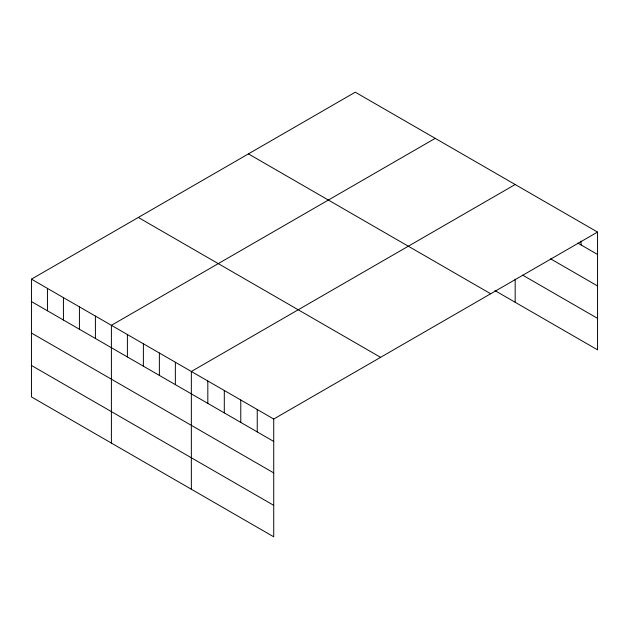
<?xml version="1.0" encoding="UTF-8"?>
<svg xmlns="http://www.w3.org/2000/svg" width="629" height="629" viewBox="0 0 629 629"><rect width="100%" height="100%" fill="white"/><g stroke="black" fill="none" stroke-linecap="round" stroke-linejoin="round"><path stroke-width="0.94" d="M597.55 232.077L273.725 419.032L273.725 536.804L31.45 396.923L31.45 279.158L355.275 92.196L597.55 232.077L597.55 349.842L494.976 290.622M435.229 138.356L111.396 325.319L111.396 443.083M515.175 184.517L191.35 371.48L191.35 489.244M577.784 243.053L597.55 254.47M550.595 258.834L597.55 285.943M522.589 275.093L597.55 318.368M248.416 153.893L490.683 293.774M138.317 217.461L380.584 357.335M31.45 279.158L273.725 419.032M31.45 301.558L273.725 441.432M31.45 333.032L273.725 472.906M31.45 365.457L273.725 505.331M581.078 241.064L581.078 244.956M515.175 279.142L515.175 302.282M257.245 409.526L257.245 431.919M240.773 400.013L240.773 422.405M224.301 390.499L224.301 412.899M207.822 380.985L207.822 403.386M175.357 362.249L175.357 384.641M159.373 353.011L159.373 375.411M143.381 343.78L143.381 366.18M127.388 334.549L127.388 356.95M95.411 316.088L95.411 338.481M79.419 306.858L79.419 329.25M63.427 297.627L63.427 320.019M47.442 288.389L47.442 310.789"/></g></svg>
